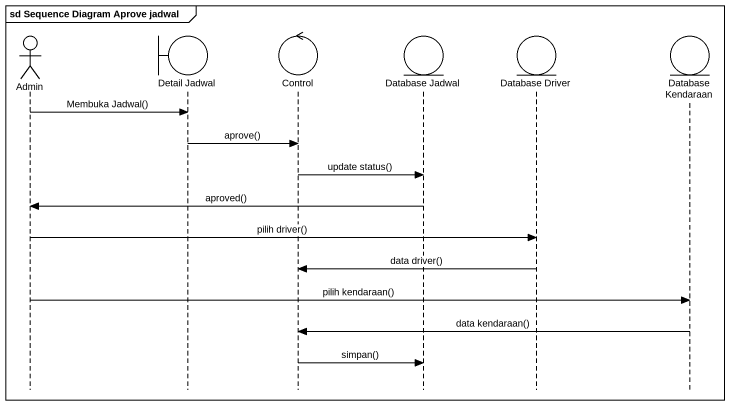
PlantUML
@startuml
mainframe sd Sequence Diagram Aprove jadwal
hide footbox
actor Admin
boundary "Detail Jadwal" as Detail_Jadwal
control "Control" as Control_
entity "Database Jadwal" as Database_Jadwal
entity "Database Driver" as Database_Driver
entity "Database Kendaraan" as Database_Kendaraan

Admin -> Detail_Jadwal : Membuka Jadwal()
Detail_Jadwal -> Control_ : aprove()
Control_ -> Database_Jadwal : update status()
Database_Jadwal -> Admin : aproved()
Admin -> Database_Driver : pilih driver()
Database_Driver -> Control_ : data driver()
Admin -> Database_Kendaraan : pilih kendaraan()
Database_Kendaraan -> Control_ : data kendaraan()
Control_ -> Database_Jadwal : simpan()
@enduml
